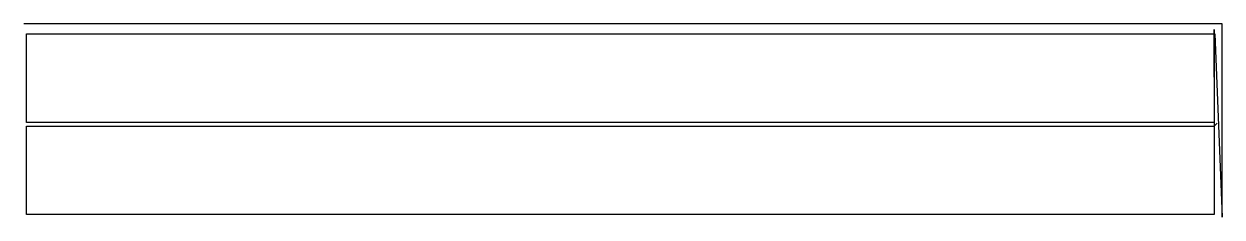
# Model space of a CAD drawing. Header units: metres. Extents: x 0 to 6918, y 0 to 1117.
import ezdxf

# ---------------------------------------------------------------- set-up
doc = ezdxf.new("R2010")
doc.units = ezdxf.units.M

msp = doc.modelspace()

# ---------------------------------------------------------------- linework, layer by layer
at = {"layer": 'TOOL_0'}
for p, q in [((1, 1117.355), (0, 1117.355)), ((6918.285, 1117.355), (1, 1117.355)), ((6918.285, 1), (6918.285, 1117.355)), ((15, 547.669), (15, 1059.169)), ((15, 1059.169), (6872.001, 1059.169)), ((6875.537, 530.037), (6872.001, 1084.169)), ((6872.001, 1084.169), (6872.001, 1059.169)), ((6872.001, 1059.169), (6872.001, 547.669)), ((6872.001, 1059.169), (6877.001, 1059.169)), ((6877.001, 1059.169), (6918.285, 0)), ((6872.001, 547.669), (15, 547.669)), ((15, 15.001), (15, 526.501)), ((15, 526.501), (6872.001, 526.501)), ((6889.679, 544.179), (6872.001, 526.501)), ((6872.001, 526.501), (6875.537, 530.037)), ((6872.001, 526.501), (6872.001, 15.001)), ((6872.001, 15.001), (15, 15.001)), ((6918.285, 0), (6918.285, 1)), ((6918.285, 1), (6918.285, 0)), ((6918.285, 0), (6918.285, 1))]:
    msp.add_line(p, q, dxfattribs=at)

doc.saveas('drawing.dxf')
